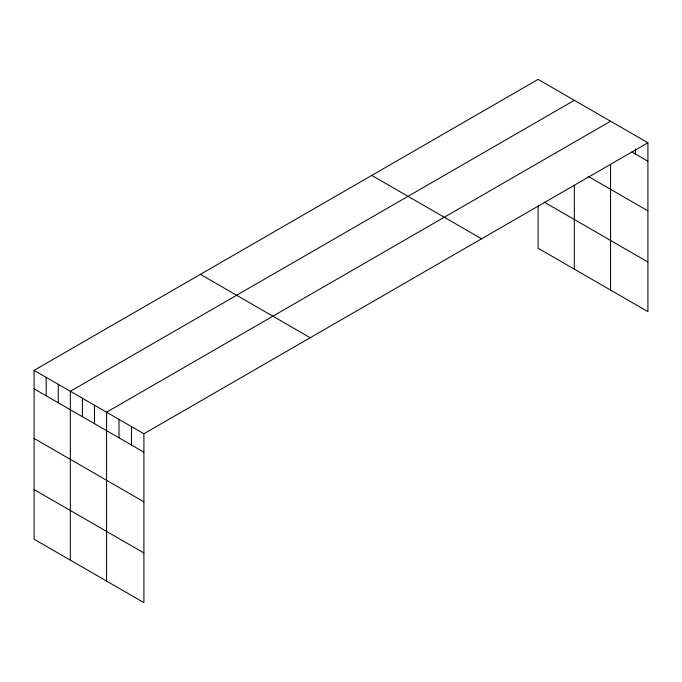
<?xml version="1.0" encoding="UTF-8"?>
<svg xmlns="http://www.w3.org/2000/svg" width="682" height="682" viewBox="0 0 682 682"><rect width="100%" height="100%" fill="white"/><g stroke="black" fill="none" stroke-linecap="round" stroke-linejoin="round"><path stroke-width="1.02" d="M34.1 370.369L143.902 433.761L143.902 602.615L34.1 539.223L34.1 370.369L538.098 79.385L647.9 142.777L647.9 311.631L538.098 248.239L538.098 205.845M574.338 100.305L70.331 391.289L70.331 560.144M610.569 121.225L106.571 412.209L106.571 581.064M143.902 433.761L647.9 142.777M631.899 151.984L647.9 161.216M588.14 176.348L647.9 210.857M544.142 202.085L647.9 261.999M371.784 175.41L481.577 238.802M200.423 274.343L310.216 337.735M34.1 388.808L143.902 452.2M34.1 438.441L143.902 501.833M34.1 489.582L143.902 552.974M635.453 148.915L635.453 154.03M610.569 164.481L610.569 290.08M574.338 185.427L574.338 269.16M131.456 426.574L131.456 445.014M119.009 419.396L119.009 437.827M94.491 405.236L94.491 423.675M82.411 398.262L82.411 416.702M58.26 384.316L58.26 402.755M46.18 377.342L46.18 395.782"/></g></svg>
